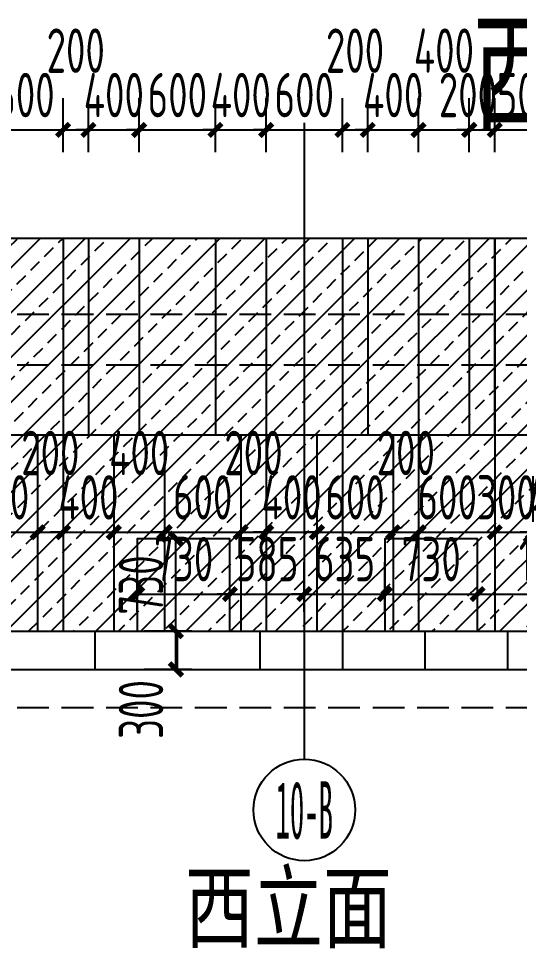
# Model space of a CAD drawing. Extents: x -863035 to 270371, y -8918 to 240488.
# Drawn here: x -53558 to -49613, y 137309 to 144638 of the extents above; entities that cross this region are included whole.
import ezdxf
from ezdxf.enums import TextEntityAlignment as Align
from ezdxf.xclip import XClip

# ---------------------------------------------------------------- set-up
doc = ezdxf.new("R2010")
doc.units = 0
doc.header["$LTSCALE"] = 1000
doc.header["$MEASUREMENT"] = 0
doc.header["$XCLIPFRAME"] = 0
doc.linetypes.add('109-34 轴网$0$L1$0$$AUDIT_BAD_LTYPE1', pattern=[0])
doc.linetypes.add('DASH', pattern=[0.35, 0.25, -0.1])
for name, color, linetype in [('01-标注_尺寸', 124, 'Continuous'), ('01-标注_轴线坐标', 132, 'Continuous'), ('02-TEXT_轴号', 7, 'Continuous'), ('05-填充_156', 156, 'Continuous'), ('A-C_窗', 140, 'Continuous'), ('A_AXIS-轴线', 36, 'Continuous'), ('AXIS_TEXT', 7, 'Continuous'), ('E-墙面分格', 146, 'Continuous'), ('E-立面轮廓', 241, 'Continuous')]:
    doc.layers.add(name, color=color, linetype=linetype)
doc.layers.add('04-不打印_辅助线', color=165, linetype='Continuous', plot=False)
doc.styles.add('_TCH_AXIS', font='STXIHEI.TTF')
doc.styles.add('_TCH_DIM_T3', font='ROS1', dxfattribs={"width": 0.75, "bigfont": 'JD'})
doc.styles.add('_TCH_LABEL', font='', dxfattribs={"width": 0.75})
doc.styles.add('COMPLEX', font='COMPLEX')
doc.styles.get('_TCH_LABEL').set_extended_font_data('SimSun')
doc.dimstyles.new('_TCH_ARCH&&100', dxfattribs={"dimtxt": 350, "dimasz": 100, "dimexe": 250, "dimexo": 300, "dimgap": 100, "dimtad": 1, "dimdec": 0, "dimzin": 0, "dimdsep": 46, "dimtxsty": '_TCH_DIM_T3', "dimblk": 'ARCHTICK', "dimcen": 0.09, "dimclrt": 7, "dimazin": 2, "dimtfac": 1, "dimtdec": 0, "dimtix": 1, "dimtmove": 2, "dimatfit": 3, "dimfxl": 0, "dimtolj": 1, "dimtzin": 0, "dimarcsym": 0})

# ---------------------------------------------------------------- blocks, each defined once
blk = doc.blocks.new('*U143')
at = {"layer": 'E-墙面分格'}
for p, q in [((-2550, 1550), (-2550, 0)), ((-850, 1550), (-850, 0)), ((-650, 1550), (-650, 0)), ((-250, 1550), (-250, 0)), ((350, 1550), (350, 0)), ((750, 1550), (750, 0)), ((1350, 1550), (1350, 0)), ((1550, 1550), (1550, 0)), ((1950, 1550), (1950, 0)), ((2350, 1550), (2350, 0)), ((2550, 0), (2550, 1550)), ((-2550, 0), (-2550, -1550)), ((-1050, 0), (-1050, -1550)), ((-850, 0), (-850, -1550)), ((-450, 0), (-450, -1550)), ((-50, 0), (-50, -1550)), ((550, 0), (550, -1550)), ((750, 0), (750, -1550)), ((1150, 0), (1150, -1550)), ((1750, 0), (1750, -1550)), ((1950, 0), (1950, -1550)), ((2550, 0), (2550, -1550))]:
    blk.add_line(p, q, dxfattribs=at)
blk = doc.blocks.new('*U144')
at = {"layer": 'A-C_窗', "color": 0, "linetype": 'ByBlock', "lineweight": -2, "transparency": 16777216}
for p in [(0, 0), (5100, 0)]:
    blk.add_blockref('*U143', p, dxfattribs=at)
blk = doc.blocks.new('*U137')
at = {"layer": 'E-墙面分格'}
blk.add_line((0, 150), (0, -150), dxfattribs=at)
blk = doc.blocks.new('*U138')
at = {"layer": 'E-墙面分格', "color": 0, "linetype": 'ByBlock', "lineweight": -2, "transparency": 16777216}
for p in [(1300, 0), (1950, 0), (2600, 0), (3250, 0), (3900, 0), (4550, 0)]:
    blk.add_blockref('*U137', p, dxfattribs=at)
blk = doc.blocks.new('yraweaw')
at = {"layer": 'A-C_窗', "linetype": '109-34 轴网$0$L1$0$$AUDIT_BAD_LTYPE1'}
blk.add_lwpolyline([(-365, 0), (365, 0), (365, 730), (-365, 730)], close=True, dxfattribs=at)
blk = doc.blocks.new('_AXISO')
blk.add_circle((0, 0), 0.5)
at = {"layer": 'AXIS_TEXT', "style": 'COMPLEX', "width": 1.041667}
blk.add_attdef('A', text='', height=0.56, dxfattribs=at).set_placement((-0.25, -0.28), (0.25, -0.28), align=Align.FIT)
blk = doc.blocks.new('_ArchTick')
at = {"color": 0, "linetype": 'ByBlock', "const_width": 0.4}
blk.add_lwpolyline([(-0.5, -0.5), (0.5, 0.5)], dxfattribs=at)
blk = doc.blocks.new('*D1289')
at = {"layer": '01-标注_尺寸', "color": 0, "linetype": '109-34 轴网$0$L1$0$$AUDIT_BAD_LTYPE1', "lineweight": -2, "transparency": 16777216}
for p, q in [((-52192.6, 140538.4), (-52568.5, 140538.4)), ((-52318.5, 139808.4), (-52318.5, 140538.4)), ((-52192.6, 139808.4), (-52568.5, 139808.4))]:
    blk.add_line(p, q, dxfattribs=at)
at = {"layer": 'Defpoints', "color": 0, "linetype": '109-34 轴网$0$L1$0$$AUDIT_BAD_LTYPE1', "transparency": 16777216}
for p in [(-52318.5, 140538.4), (-51892.6, 140538.4), (-51892.6, 139808.4)]:
    blk.add_point(p, dxfattribs=at)
at = {"layer": '01-标注_尺寸', "color": 0, "linetype": '109-34 轴网$0$L1$0$$AUDIT_BAD_LTYPE1', "lineweight": -2, "transparency": 16777216, "xscale": 100, "yscale": 100, "zscale": 100}
for p, rotation in [((-52318.5, 140538.4), 90), ((-52318.5, 139808.4), 270)]:
    blk.add_blockref('_ArchTick', p, dxfattribs=dict(at, rotation=rotation))
at = {"layer": '01-标注_尺寸', "color": 7, "linetype": '109-34 轴网$0$L1$0$$AUDIT_BAD_LTYPE1', "transparency": 16777216, "insert": (-52593.5, 140173.4), "char_height": 350, "attachment_point": 5, "rotation": 90, "style": '_TCH_DIM_T3'}
blk.add_mtext('\\A1;730', dxfattribs=at)
blk = doc.blocks.new('*D1290')
at = {"layer": '01-标注_尺寸', "color": 0, "linetype": '109-34 轴网$0$L1$0$$AUDIT_BAD_LTYPE1', "lineweight": -2, "transparency": 16777216}
for p, q in [((-52192.6, 139808.4), (-52568.5, 139808.4)), ((-52318.5, 139508.4), (-52318.5, 139808.4)), ((-52192.6, 139508.4), (-52568.5, 139508.4))]:
    blk.add_line(p, q, dxfattribs=at)
at = {"layer": 'Defpoints', "color": 0, "linetype": '109-34 轴网$0$L1$0$$AUDIT_BAD_LTYPE1', "transparency": 16777216}
for p in [(-52318.5, 139808.4), (-51892.6, 139808.4), (-51892.6, 139508.4)]:
    blk.add_point(p, dxfattribs=at)
at = {"layer": '01-标注_尺寸', "color": 0, "linetype": '109-34 轴网$0$L1$0$$AUDIT_BAD_LTYPE1', "lineweight": -2, "transparency": 16777216, "xscale": 100, "yscale": 100, "zscale": 100}
for p, rotation in [((-52318.5, 139808.4), 90), ((-52318.5, 139508.4), 270)]:
    blk.add_blockref('_ArchTick', p, dxfattribs=dict(at, rotation=rotation))
at = {"layer": '01-标注_尺寸', "color": 7, "linetype": '109-34 轴网$0$L1$0$$AUDIT_BAD_LTYPE1', "transparency": 16777216, "insert": (-52593.5, 139192.4), "char_height": 350, "attachment_point": 5, "rotation": 90, "style": '_TCH_DIM_T3'}
blk.add_mtext('\\A1;300', dxfattribs=at)
blk = doc.blocks.new('*D1432')
at = {"layer": '01-标注_尺寸', "color": 0, "lineweight": -2, "transparency": 16777216}
for p, q in [((-54007.6, 141031.7), (-54007.6, 140339.2)), ((-53407.6, 141031.7), (-53407.6, 140339.2)), ((-54007.6, 140589.2), (-54107.6, 140589.2)), ((-54007.6, 140589.2), (-53407.6, 140589.2)), ((-53407.6, 140589.2), (-53307.6, 140589.2))]:
    blk.add_line(p, q, dxfattribs=at)
at = {"layer": 'Defpoints', "color": 0, "transparency": 16777216}
for p in [(-54007.6, 141331.7), (-53407.6, 141331.7), (-53407.6, 140589.2)]:
    blk.add_point(p, dxfattribs=at)
at = {"layer": '01-标注_尺寸', "color": 0, "lineweight": -2, "transparency": 16777216, "xscale": 100, "yscale": 100, "zscale": 100}
blk.add_blockref('_ArchTick', (-54007.6, 140589.2), dxfattribs=at)
at = {"layer": '01-标注_尺寸', "color": 0, "lineweight": -2, "transparency": 16777216, "xscale": 100, "yscale": 100, "zscale": 100, "rotation": 180}
blk.add_blockref('_ArchTick', (-53407.6, 140589.2), dxfattribs=at)
at = {"layer": '01-标注_尺寸', "color": 7, "transparency": 16777216, "insert": (-53707.6, 140864.2), "char_height": 350, "attachment_point": 5, "style": '_TCH_DIM_T3'}
blk.add_mtext('\\A1;600', dxfattribs=at)
blk = doc.blocks.new('*D1433')
at = {"layer": '01-标注_尺寸', "color": 0, "lineweight": -2, "transparency": 16777216}
for p, q in [((-53407.6, 141031.7), (-53407.6, 140339.2)), ((-53207.6, 141031.7), (-53207.6, 140339.2)), ((-53407.6, 140589.2), (-53207.6, 140589.2))]:
    blk.add_line(p, q, dxfattribs=at)
at = {"layer": 'Defpoints', "color": 0, "transparency": 16777216}
for p in [(-53407.6, 141331.7), (-53207.6, 141331.7), (-53207.6, 140589.2)]:
    blk.add_point(p, dxfattribs=at)
at = {"layer": '01-标注_尺寸', "color": 0, "lineweight": -2, "transparency": 16777216, "xscale": 100, "yscale": 100, "zscale": 100, "rotation": 180}
blk.add_blockref('_ArchTick', (-53407.6, 140589.2), dxfattribs=at)
at = {"layer": '01-标注_尺寸', "color": 0, "lineweight": -2, "transparency": 16777216, "xscale": 100, "yscale": 100, "zscale": 100}
blk.add_blockref('_ArchTick', (-53207.6, 140589.2), dxfattribs=at)
at = {"layer": '01-标注_尺寸', "color": 7, "transparency": 16777216, "insert": (-53307.6, 141214.2), "char_height": 350, "attachment_point": 5, "style": '_TCH_DIM_T3'}
blk.add_mtext('\\A1;200', dxfattribs=at)
blk = doc.blocks.new('*D1434')
at = {"layer": '01-标注_尺寸', "color": 0, "lineweight": -2, "transparency": 16777216}
for p, q in [((-53207.6, 141031.7), (-53207.6, 140339.2)), ((-52807.6, 141031.7), (-52807.6, 140339.2)), ((-53207.6, 140589.2), (-53307.6, 140589.2)), ((-53207.6, 140589.2), (-52807.6, 140589.2)), ((-52807.6, 140589.2), (-52707.6, 140589.2))]:
    blk.add_line(p, q, dxfattribs=at)
at = {"layer": 'Defpoints', "color": 0, "transparency": 16777216}
for p in [(-53207.6, 141331.7), (-52807.6, 141331.7), (-52807.6, 140589.2)]:
    blk.add_point(p, dxfattribs=at)
at = {"layer": '01-标注_尺寸', "color": 0, "lineweight": -2, "transparency": 16777216, "xscale": 100, "yscale": 100, "zscale": 100}
blk.add_blockref('_ArchTick', (-53207.6, 140589.2), dxfattribs=at)
at = {"layer": '01-标注_尺寸', "color": 0, "lineweight": -2, "transparency": 16777216, "xscale": 100, "yscale": 100, "zscale": 100, "rotation": 180}
blk.add_blockref('_ArchTick', (-52807.6, 140589.2), dxfattribs=at)
at = {"layer": '01-标注_尺寸', "color": 7, "transparency": 16777216, "insert": (-53007.6, 140864.2), "char_height": 350, "attachment_point": 5, "style": '_TCH_DIM_T3'}
blk.add_mtext('\\A1;400', dxfattribs=at)
blk = doc.blocks.new('*D1435')
at = {"layer": '01-标注_尺寸', "color": 0, "lineweight": -2, "transparency": 16777216}
for p, q in [((-52807.6, 141031.7), (-52807.6, 140339.2)), ((-52407.6, 141031.7), (-52407.6, 140339.2)), ((-52807.6, 140589.2), (-52407.6, 140589.2))]:
    blk.add_line(p, q, dxfattribs=at)
at = {"layer": 'Defpoints', "color": 0, "transparency": 16777216}
for p in [(-52807.6, 141331.7), (-52407.6, 141331.7), (-52407.6, 140589.2)]:
    blk.add_point(p, dxfattribs=at)
at = {"layer": '01-标注_尺寸', "color": 0, "lineweight": -2, "transparency": 16777216, "xscale": 100, "yscale": 100, "zscale": 100, "rotation": 180}
blk.add_blockref('_ArchTick', (-52807.6, 140589.2), dxfattribs=at)
at = {"layer": '01-标注_尺寸', "color": 0, "lineweight": -2, "transparency": 16777216, "xscale": 100, "yscale": 100, "zscale": 100}
blk.add_blockref('_ArchTick', (-52407.6, 140589.2), dxfattribs=at)
at = {"layer": '01-标注_尺寸', "color": 7, "transparency": 16777216, "insert": (-52607.6, 141214.2), "char_height": 350, "attachment_point": 5, "style": '_TCH_DIM_T3'}
blk.add_mtext('\\A1;400', dxfattribs=at)
blk = doc.blocks.new('*D1436')
at = {"layer": '01-标注_尺寸', "color": 0, "lineweight": -2, "transparency": 16777216}
for p, q in [((-52407.6, 141031.7), (-52407.6, 140339.2)), ((-51807.6, 141031.7), (-51807.6, 140339.2)), ((-52407.6, 140589.2), (-52507.6, 140589.2)), ((-52407.6, 140589.2), (-51807.6, 140589.2)), ((-51807.6, 140589.2), (-51707.6, 140589.2))]:
    blk.add_line(p, q, dxfattribs=at)
at = {"layer": 'Defpoints', "color": 0, "transparency": 16777216}
for p in [(-52407.6, 141331.7), (-51807.6, 141331.7), (-51807.6, 140589.2)]:
    blk.add_point(p, dxfattribs=at)
at = {"layer": '01-标注_尺寸', "color": 0, "lineweight": -2, "transparency": 16777216, "xscale": 100, "yscale": 100, "zscale": 100}
blk.add_blockref('_ArchTick', (-52407.6, 140589.2), dxfattribs=at)
at = {"layer": '01-标注_尺寸', "color": 0, "lineweight": -2, "transparency": 16777216, "xscale": 100, "yscale": 100, "zscale": 100, "rotation": 180}
blk.add_blockref('_ArchTick', (-51807.6, 140589.2), dxfattribs=at)
at = {"layer": '01-标注_尺寸', "color": 7, "transparency": 16777216, "insert": (-52107.6, 140864.2), "char_height": 350, "attachment_point": 5, "style": '_TCH_DIM_T3'}
blk.add_mtext('\\A1;600', dxfattribs=at)
blk = doc.blocks.new('*D1437')
at = {"layer": '01-标注_尺寸', "color": 0, "lineweight": -2, "transparency": 16777216}
for p, q in [((-51807.6, 141031.7), (-51807.6, 140339.2)), ((-51607.6, 141031.7), (-51607.6, 140339.2)), ((-51807.6, 140589.2), (-51607.6, 140589.2))]:
    blk.add_line(p, q, dxfattribs=at)
at = {"layer": 'Defpoints', "color": 0, "transparency": 16777216}
for p in [(-51807.6, 141331.7), (-51607.6, 141331.7), (-51607.6, 140589.2)]:
    blk.add_point(p, dxfattribs=at)
at = {"layer": '01-标注_尺寸', "color": 0, "lineweight": -2, "transparency": 16777216, "xscale": 100, "yscale": 100, "zscale": 100, "rotation": 180}
blk.add_blockref('_ArchTick', (-51807.6, 140589.2), dxfattribs=at)
at = {"layer": '01-标注_尺寸', "color": 0, "lineweight": -2, "transparency": 16777216, "xscale": 100, "yscale": 100, "zscale": 100}
blk.add_blockref('_ArchTick', (-51607.6, 140589.2), dxfattribs=at)
at = {"layer": '01-标注_尺寸', "color": 7, "transparency": 16777216, "insert": (-51707.6, 141214.2), "char_height": 350, "attachment_point": 5, "style": '_TCH_DIM_T3'}
blk.add_mtext('\\A1;200', dxfattribs=at)
blk = doc.blocks.new('*D1438')
at = {"layer": '01-标注_尺寸', "color": 0, "lineweight": -2, "transparency": 16777216}
for p, q in [((-51607.6, 141031.7), (-51607.6, 140339.2)), ((-51207.6, 141031.7), (-51207.6, 140339.2)), ((-51607.6, 140589.2), (-51707.6, 140589.2)), ((-51607.6, 140589.2), (-51207.6, 140589.2)), ((-51207.6, 140589.2), (-51107.6, 140589.2))]:
    blk.add_line(p, q, dxfattribs=at)
at = {"layer": 'Defpoints', "color": 0, "transparency": 16777216}
for p in [(-51607.6, 141331.7), (-51207.6, 141331.7), (-51207.6, 140589.2)]:
    blk.add_point(p, dxfattribs=at)
at = {"layer": '01-标注_尺寸', "color": 0, "lineweight": -2, "transparency": 16777216, "xscale": 100, "yscale": 100, "zscale": 100}
blk.add_blockref('_ArchTick', (-51607.6, 140589.2), dxfattribs=at)
at = {"layer": '01-标注_尺寸', "color": 0, "lineweight": -2, "transparency": 16777216, "xscale": 100, "yscale": 100, "zscale": 100, "rotation": 180}
blk.add_blockref('_ArchTick', (-51207.6, 140589.2), dxfattribs=at)
at = {"layer": '01-标注_尺寸', "color": 7, "transparency": 16777216, "insert": (-51407.6, 140864.2), "char_height": 350, "attachment_point": 5, "style": '_TCH_DIM_T3'}
blk.add_mtext('\\A1;400', dxfattribs=at)
blk = doc.blocks.new('*D1439')
at = {"layer": '01-标注_尺寸', "color": 0, "lineweight": -2, "transparency": 16777216}
for p, q in [((-51207.6, 141031.7), (-51207.6, 140339.2)), ((-50607.6, 141031.7), (-50607.6, 140339.2)), ((-51207.6, 140589.2), (-51307.6, 140589.2)), ((-51207.6, 140589.2), (-50607.6, 140589.2)), ((-50607.6, 140589.2), (-50507.6, 140589.2))]:
    blk.add_line(p, q, dxfattribs=at)
at = {"layer": 'Defpoints', "color": 0, "transparency": 16777216}
for p in [(-51207.6, 141331.7), (-50607.6, 141331.7), (-50607.6, 140589.2)]:
    blk.add_point(p, dxfattribs=at)
at = {"layer": '01-标注_尺寸', "color": 0, "lineweight": -2, "transparency": 16777216, "xscale": 100, "yscale": 100, "zscale": 100}
blk.add_blockref('_ArchTick', (-51207.6, 140589.2), dxfattribs=at)
at = {"layer": '01-标注_尺寸', "color": 0, "lineweight": -2, "transparency": 16777216, "xscale": 100, "yscale": 100, "zscale": 100, "rotation": 180}
blk.add_blockref('_ArchTick', (-50607.6, 140589.2), dxfattribs=at)
at = {"layer": '01-标注_尺寸', "color": 7, "transparency": 16777216, "insert": (-50907.6, 140864.2), "char_height": 350, "attachment_point": 5, "style": '_TCH_DIM_T3'}
blk.add_mtext('\\A1;600', dxfattribs=at)
blk = doc.blocks.new('*D1440')
at = {"layer": '01-标注_尺寸', "color": 0, "lineweight": -2, "transparency": 16777216}
for p, q in [((-50607.6, 141031.7), (-50607.6, 140339.2)), ((-50407.6, 141031.7), (-50407.6, 140339.2)), ((-50607.6, 140589.2), (-50707.6, 140589.2)), ((-50607.6, 140589.2), (-50407.6, 140589.2)), ((-50407.6, 140589.2), (-50307.6, 140589.2))]:
    blk.add_line(p, q, dxfattribs=at)
at = {"layer": 'Defpoints', "color": 0, "transparency": 16777216}
for p in [(-50607.6, 141331.7), (-50407.6, 141331.7), (-50407.6, 140589.2)]:
    blk.add_point(p, dxfattribs=at)
at = {"layer": '01-标注_尺寸', "color": 0, "lineweight": -2, "transparency": 16777216, "xscale": 100, "yscale": 100, "zscale": 100}
blk.add_blockref('_ArchTick', (-50607.6, 140589.2), dxfattribs=at)
at = {"layer": '01-标注_尺寸', "color": 0, "lineweight": -2, "transparency": 16777216, "xscale": 100, "yscale": 100, "zscale": 100, "rotation": 180}
blk.add_blockref('_ArchTick', (-50407.6, 140589.2), dxfattribs=at)
at = {"layer": '01-标注_尺寸', "color": 7, "transparency": 16777216, "insert": (-50507.6, 141214.2), "char_height": 350, "attachment_point": 5, "style": '_TCH_DIM_T3'}
blk.add_mtext('\\A1;200', dxfattribs=at)
blk = doc.blocks.new('*D1441')
at = {"layer": '01-标注_尺寸', "color": 0, "lineweight": -2, "transparency": 16777216}
for p, q in [((-50407.6, 141031.7), (-50407.6, 140339.2)), ((-49807.6, 141031.7), (-49807.6, 140339.2)), ((-50407.6, 140589.2), (-49807.6, 140589.2))]:
    blk.add_line(p, q, dxfattribs=at)
at = {"layer": 'Defpoints', "color": 0, "transparency": 16777216}
for p in [(-50407.6, 141331.7), (-49807.6, 141331.7), (-49807.6, 140589.2)]:
    blk.add_point(p, dxfattribs=at)
at = {"layer": '01-标注_尺寸', "color": 0, "lineweight": -2, "transparency": 16777216, "xscale": 100, "yscale": 100, "zscale": 100, "rotation": 180}
blk.add_blockref('_ArchTick', (-50407.6, 140589.2), dxfattribs=at)
at = {"layer": '01-标注_尺寸', "color": 0, "lineweight": -2, "transparency": 16777216, "xscale": 100, "yscale": 100, "zscale": 100}
blk.add_blockref('_ArchTick', (-49807.6, 140589.2), dxfattribs=at)
at = {"layer": '01-标注_尺寸', "color": 7, "transparency": 16777216, "insert": (-50181.5, 140864.2), "char_height": 350, "attachment_point": 5, "style": '_TCH_DIM_T3'}
blk.add_mtext('\\A1;600', dxfattribs=at)
blk = doc.blocks.new('*D1445')
at = {"layer": '01-标注_尺寸', "color": 0, "lineweight": -2, "transparency": 16777216}
for p, q in [((-53807.6, 143585.3), (-53807.6, 144010.3)), ((-53207.6, 143585.3), (-53207.6, 144010.3)), ((-53807.6, 143760.3), (-53907.6, 143760.3)), ((-53807.6, 143760.3), (-53207.6, 143760.3)), ((-53207.6, 143760.3), (-53107.6, 143760.3))]:
    blk.add_line(p, q, dxfattribs=at)
at = {"layer": 'Defpoints', "color": 0, "transparency": 16777216}
for p in [(-53207.6, 143760.3), (-53807.6, 143285.3), (-53207.6, 143285.3)]:
    blk.add_point(p, dxfattribs=at)
at = {"layer": '01-标注_尺寸', "color": 0, "lineweight": -2, "transparency": 16777216, "xscale": 100, "yscale": 100, "zscale": 100}
blk.add_blockref('_ArchTick', (-53807.6, 143760.3), dxfattribs=at)
at = {"layer": '01-标注_尺寸', "color": 0, "lineweight": -2, "transparency": 16777216, "xscale": 100, "yscale": 100, "zscale": 100, "rotation": 180}
blk.add_blockref('_ArchTick', (-53207.6, 143760.3), dxfattribs=at)
at = {"layer": '01-标注_尺寸', "color": 7, "transparency": 16777216, "insert": (-53507.6, 144035.3), "char_height": 350, "attachment_point": 5, "style": '_TCH_DIM_T3'}
blk.add_mtext('\\A1;600', dxfattribs=at)
blk = doc.blocks.new('*D1446')
at = {"layer": '01-标注_尺寸', "color": 0, "lineweight": -2, "transparency": 16777216}
for p, q in [((-53207.6, 143585.3), (-53207.6, 144010.3)), ((-53007.6, 143585.3), (-53007.6, 144010.3)), ((-53207.6, 143760.3), (-53007.6, 143760.3))]:
    blk.add_line(p, q, dxfattribs=at)
at = {"layer": 'Defpoints', "color": 0, "transparency": 16777216}
for p in [(-53007.6, 143760.3), (-53207.6, 143285.3), (-53007.6, 143285.3)]:
    blk.add_point(p, dxfattribs=at)
at = {"layer": '01-标注_尺寸', "color": 0, "lineweight": -2, "transparency": 16777216, "xscale": 100, "yscale": 100, "zscale": 100, "rotation": 180}
blk.add_blockref('_ArchTick', (-53207.6, 143760.3), dxfattribs=at)
at = {"layer": '01-标注_尺寸', "color": 0, "lineweight": -2, "transparency": 16777216, "xscale": 100, "yscale": 100, "zscale": 100}
blk.add_blockref('_ArchTick', (-53007.6, 143760.3), dxfattribs=at)
at = {"layer": '01-标注_尺寸', "color": 7, "transparency": 16777216, "insert": (-53107.6, 144385.3), "char_height": 350, "attachment_point": 5, "style": '_TCH_DIM_T3'}
blk.add_mtext('\\A1;200', dxfattribs=at)
blk = doc.blocks.new('*D1447')
at = {"layer": '01-标注_尺寸', "color": 0, "lineweight": -2, "transparency": 16777216}
for p, q in [((-53007.6, 143585.3), (-53007.6, 144010.3)), ((-52607.6, 143585.3), (-52607.6, 144010.3)), ((-53007.6, 143760.3), (-53107.6, 143760.3)), ((-53007.6, 143760.3), (-52607.6, 143760.3)), ((-52607.6, 143760.3), (-52507.6, 143760.3))]:
    blk.add_line(p, q, dxfattribs=at)
at = {"layer": 'Defpoints', "color": 0, "transparency": 16777216}
for p in [(-52607.6, 143760.3), (-53007.6, 143285.3), (-52607.6, 143285.3)]:
    blk.add_point(p, dxfattribs=at)
at = {"layer": '01-标注_尺寸', "color": 0, "lineweight": -2, "transparency": 16777216, "xscale": 100, "yscale": 100, "zscale": 100}
blk.add_blockref('_ArchTick', (-53007.6, 143760.3), dxfattribs=at)
at = {"layer": '01-标注_尺寸', "color": 0, "lineweight": -2, "transparency": 16777216, "xscale": 100, "yscale": 100, "zscale": 100, "rotation": 180}
blk.add_blockref('_ArchTick', (-52607.6, 143760.3), dxfattribs=at)
at = {"layer": '01-标注_尺寸', "color": 7, "transparency": 16777216, "insert": (-52807.6, 144035.3), "char_height": 350, "attachment_point": 5, "style": '_TCH_DIM_T3'}
blk.add_mtext('\\A1;400', dxfattribs=at)
blk = doc.blocks.new('*D1448')
at = {"layer": '01-标注_尺寸', "color": 0, "lineweight": -2, "transparency": 16777216}
for p, q in [((-52607.6, 143585.3), (-52607.6, 144010.3)), ((-52007.6, 143585.3), (-52007.6, 144010.3)), ((-52607.6, 143760.3), (-52707.6, 143760.3)), ((-52607.6, 143760.3), (-52007.6, 143760.3)), ((-52007.6, 143760.3), (-51907.6, 143760.3))]:
    blk.add_line(p, q, dxfattribs=at)
at = {"layer": 'Defpoints', "color": 0, "transparency": 16777216}
for p in [(-52007.6, 143760.3), (-52607.6, 143285.3), (-52007.6, 143285.3)]:
    blk.add_point(p, dxfattribs=at)
at = {"layer": '01-标注_尺寸', "color": 0, "lineweight": -2, "transparency": 16777216, "xscale": 100, "yscale": 100, "zscale": 100}
blk.add_blockref('_ArchTick', (-52607.6, 143760.3), dxfattribs=at)
at = {"layer": '01-标注_尺寸', "color": 0, "lineweight": -2, "transparency": 16777216, "xscale": 100, "yscale": 100, "zscale": 100, "rotation": 180}
blk.add_blockref('_ArchTick', (-52007.6, 143760.3), dxfattribs=at)
at = {"layer": '01-标注_尺寸', "color": 7, "transparency": 16777216, "insert": (-52307.6, 144035.3), "char_height": 350, "attachment_point": 5, "style": '_TCH_DIM_T3'}
blk.add_mtext('\\A1;600', dxfattribs=at)
blk = doc.blocks.new('*D1449')
at = {"layer": '01-标注_尺寸', "color": 0, "lineweight": -2, "transparency": 16777216}
for p, q in [((-52007.6, 143585.3), (-52007.6, 144010.3)), ((-51607.6, 143585.3), (-51607.6, 144010.3)), ((-52007.6, 143760.3), (-52107.6, 143760.3)), ((-52007.6, 143760.3), (-51607.6, 143760.3)), ((-51607.6, 143760.3), (-51507.6, 143760.3))]:
    blk.add_line(p, q, dxfattribs=at)
at = {"layer": 'Defpoints', "color": 0, "transparency": 16777216}
for p in [(-51607.6, 143760.3), (-52007.6, 143285.3), (-51607.6, 143285.3)]:
    blk.add_point(p, dxfattribs=at)
at = {"layer": '01-标注_尺寸', "color": 0, "lineweight": -2, "transparency": 16777216, "xscale": 100, "yscale": 100, "zscale": 100}
blk.add_blockref('_ArchTick', (-52007.6, 143760.3), dxfattribs=at)
at = {"layer": '01-标注_尺寸', "color": 0, "lineweight": -2, "transparency": 16777216, "xscale": 100, "yscale": 100, "zscale": 100, "rotation": 180}
blk.add_blockref('_ArchTick', (-51607.6, 143760.3), dxfattribs=at)
at = {"layer": '01-标注_尺寸', "color": 7, "transparency": 16777216, "insert": (-51807.6, 144035.3), "char_height": 350, "attachment_point": 5, "style": '_TCH_DIM_T3'}
blk.add_mtext('\\A1;400', dxfattribs=at)
blk = doc.blocks.new('*D1450')
at = {"layer": '01-标注_尺寸', "color": 0, "lineweight": -2, "transparency": 16777216}
for p, q in [((-51607.6, 143585.3), (-51607.6, 144010.3)), ((-51007.6, 143585.3), (-51007.6, 144010.3)), ((-51607.6, 143760.3), (-51707.6, 143760.3)), ((-51607.6, 143760.3), (-51007.6, 143760.3)), ((-51007.6, 143760.3), (-50907.6, 143760.3))]:
    blk.add_line(p, q, dxfattribs=at)
at = {"layer": 'Defpoints', "color": 0, "transparency": 16777216}
for p in [(-51007.6, 143760.3), (-51607.6, 143285.3), (-51007.6, 143285.3)]:
    blk.add_point(p, dxfattribs=at)
at = {"layer": '01-标注_尺寸', "color": 0, "lineweight": -2, "transparency": 16777216, "xscale": 100, "yscale": 100, "zscale": 100}
blk.add_blockref('_ArchTick', (-51607.6, 143760.3), dxfattribs=at)
at = {"layer": '01-标注_尺寸', "color": 0, "lineweight": -2, "transparency": 16777216, "xscale": 100, "yscale": 100, "zscale": 100, "rotation": 180}
blk.add_blockref('_ArchTick', (-51007.6, 143760.3), dxfattribs=at)
at = {"layer": '01-标注_尺寸', "color": 7, "transparency": 16777216, "insert": (-51307.6, 144035.3), "char_height": 350, "attachment_point": 5, "style": '_TCH_DIM_T3'}
blk.add_mtext('\\A1;600', dxfattribs=at)
blk = doc.blocks.new('*D1451')
at = {"layer": '01-标注_尺寸', "color": 0, "lineweight": -2, "transparency": 16777216}
for p, q in [((-51007.6, 143585.3), (-51007.6, 144010.3)), ((-50807.6, 143585.3), (-50807.6, 144010.3)), ((-51007.6, 143760.3), (-50807.6, 143760.3))]:
    blk.add_line(p, q, dxfattribs=at)
at = {"layer": 'Defpoints', "color": 0, "transparency": 16777216}
for p in [(-50807.6, 143760.3), (-51007.6, 143285.3), (-50807.6, 143285.3)]:
    blk.add_point(p, dxfattribs=at)
at = {"layer": '01-标注_尺寸', "color": 0, "lineweight": -2, "transparency": 16777216, "xscale": 100, "yscale": 100, "zscale": 100, "rotation": 180}
blk.add_blockref('_ArchTick', (-51007.6, 143760.3), dxfattribs=at)
at = {"layer": '01-标注_尺寸', "color": 0, "lineweight": -2, "transparency": 16777216, "xscale": 100, "yscale": 100, "zscale": 100}
blk.add_blockref('_ArchTick', (-50807.6, 143760.3), dxfattribs=at)
at = {"layer": '01-标注_尺寸', "color": 7, "transparency": 16777216, "insert": (-50907.6, 144385.3), "char_height": 350, "attachment_point": 5, "style": '_TCH_DIM_T3'}
blk.add_mtext('\\A1;200', dxfattribs=at)
blk = doc.blocks.new('*D1452')
at = {"layer": '01-标注_尺寸', "color": 0, "lineweight": -2, "transparency": 16777216}
for p, q in [((-50807.6, 143585.3), (-50807.6, 144010.3)), ((-50407.6, 143585.3), (-50407.6, 144010.3)), ((-50807.6, 143760.3), (-50907.6, 143760.3)), ((-50807.6, 143760.3), (-50407.6, 143760.3)), ((-50407.6, 143760.3), (-50307.6, 143760.3))]:
    blk.add_line(p, q, dxfattribs=at)
at = {"layer": 'Defpoints', "color": 0, "transparency": 16777216}
for p in [(-50407.6, 143760.3), (-50807.6, 143285.3), (-50407.6, 143285.3)]:
    blk.add_point(p, dxfattribs=at)
at = {"layer": '01-标注_尺寸', "color": 0, "lineweight": -2, "transparency": 16777216, "xscale": 100, "yscale": 100, "zscale": 100}
blk.add_blockref('_ArchTick', (-50807.6, 143760.3), dxfattribs=at)
at = {"layer": '01-标注_尺寸', "color": 0, "lineweight": -2, "transparency": 16777216, "xscale": 100, "yscale": 100, "zscale": 100, "rotation": 180}
blk.add_blockref('_ArchTick', (-50407.6, 143760.3), dxfattribs=at)
at = {"layer": '01-标注_尺寸', "color": 7, "transparency": 16777216, "insert": (-50607.6, 144035.3), "char_height": 350, "attachment_point": 5, "style": '_TCH_DIM_T3'}
blk.add_mtext('\\A1;400', dxfattribs=at)
blk = doc.blocks.new('*D1453')
at = {"layer": '01-标注_尺寸', "color": 0, "lineweight": -2, "transparency": 16777216}
for p, q in [((-50407.6, 143585.3), (-50407.6, 144010.3)), ((-50007.6, 143585.3), (-50007.6, 144010.3)), ((-50407.6, 143760.3), (-50007.6, 143760.3))]:
    blk.add_line(p, q, dxfattribs=at)
at = {"layer": 'Defpoints', "color": 0, "transparency": 16777216}
for p in [(-50007.6, 143760.3), (-50407.6, 143285.3), (-50007.6, 143285.3)]:
    blk.add_point(p, dxfattribs=at)
at = {"layer": '01-标注_尺寸', "color": 0, "lineweight": -2, "transparency": 16777216, "xscale": 100, "yscale": 100, "zscale": 100, "rotation": 180}
blk.add_blockref('_ArchTick', (-50407.6, 143760.3), dxfattribs=at)
at = {"layer": '01-标注_尺寸', "color": 0, "lineweight": -2, "transparency": 16777216, "xscale": 100, "yscale": 100, "zscale": 100}
blk.add_blockref('_ArchTick', (-50007.6, 143760.3), dxfattribs=at)
at = {"layer": '01-标注_尺寸', "color": 7, "transparency": 16777216, "insert": (-50207.6, 144385.3), "char_height": 350, "attachment_point": 5, "style": '_TCH_DIM_T3'}
blk.add_mtext('\\A1;400', dxfattribs=at)
blk = doc.blocks.new('*D1454')
at = {"layer": '01-标注_尺寸', "color": 0, "lineweight": -2, "transparency": 16777216}
for p, q in [((-50007.6, 143585.3), (-50007.6, 144010.3)), ((-49807.6, 143585.3), (-49807.6, 144010.3)), ((-50007.6, 143760.3), (-50107.6, 143760.3)), ((-50007.6, 143760.3), (-49807.6, 143760.3)), ((-49807.6, 143760.3), (-49707.6, 143760.3))]:
    blk.add_line(p, q, dxfattribs=at)
at = {"layer": 'Defpoints', "color": 0, "transparency": 16777216}
for p in [(-49807.6, 143760.3), (-50007.6, 143285.3), (-49807.6, 143285.3)]:
    blk.add_point(p, dxfattribs=at)
at = {"layer": '01-标注_尺寸', "color": 0, "lineweight": -2, "transparency": 16777216, "xscale": 100, "yscale": 100, "zscale": 100}
blk.add_blockref('_ArchTick', (-50007.6, 143760.3), dxfattribs=at)
at = {"layer": '01-标注_尺寸', "color": 0, "lineweight": -2, "transparency": 16777216, "xscale": 100, "yscale": 100, "zscale": 100, "rotation": 180}
blk.add_blockref('_ArchTick', (-49807.6, 143760.3), dxfattribs=at)
at = {"layer": '01-标注_尺寸', "color": 7, "transparency": 16777216, "insert": (-50018.5, 144035.3), "char_height": 350, "attachment_point": 5, "style": '_TCH_DIM_T3'}
blk.add_mtext('\\A1;200', dxfattribs=at)
blk = doc.blocks.new('*D1457')
at = {"layer": '01-标注_尺寸', "color": 0, "lineweight": -2, "transparency": 16777216}
for p, q in [((-49807.6, 141031.7), (-49807.6, 140339.2)), ((-49507.6, 141031.7), (-49507.6, 140339.2)), ((-49807.6, 140589.2), (-49507.6, 140589.2))]:
    blk.add_line(p, q, dxfattribs=at)
at = {"layer": 'Defpoints', "color": 0, "transparency": 16777216}
for p in [(-49807.6, 141331.7), (-49507.6, 141331.7), (-49507.6, 140589.2)]:
    blk.add_point(p, dxfattribs=at)
at = {"layer": '01-标注_尺寸', "color": 0, "lineweight": -2, "transparency": 16777216, "xscale": 100, "yscale": 100, "zscale": 100, "rotation": 180}
blk.add_blockref('_ArchTick', (-49807.6, 140589.2), dxfattribs=at)
at = {"layer": '01-标注_尺寸', "color": 0, "lineweight": -2, "transparency": 16777216, "xscale": 100, "yscale": 100, "zscale": 100}
blk.add_blockref('_ArchTick', (-49507.6, 140589.2), dxfattribs=at)
at = {"layer": '01-标注_尺寸', "color": 7, "transparency": 16777216, "insert": (-49716.5, 140864.2), "char_height": 350, "attachment_point": 5, "style": '_TCH_DIM_T3'}
blk.add_mtext('\\A1;300', dxfattribs=at)
blk = doc.blocks.new('*D1458')
at = {"layer": '01-标注_尺寸', "color": 0, "lineweight": -2, "transparency": 16777216}
for p, q in [((-49507.6, 141031.7), (-49507.6, 140339.2)), ((-49107.6, 141031.7), (-49107.6, 140339.2)), ((-49507.6, 140589.2), (-49607.6, 140589.2)), ((-49507.6, 140589.2), (-49107.6, 140589.2)), ((-49107.6, 140589.2), (-49007.6, 140589.2))]:
    blk.add_line(p, q, dxfattribs=at)
at = {"layer": 'Defpoints', "color": 0, "transparency": 16777216}
for p in [(-49507.6, 141331.7), (-49107.6, 141331.7), (-49107.6, 140589.2)]:
    blk.add_point(p, dxfattribs=at)
at = {"layer": '01-标注_尺寸', "color": 0, "lineweight": -2, "transparency": 16777216, "xscale": 100, "yscale": 100, "zscale": 100}
blk.add_blockref('_ArchTick', (-49507.6, 140589.2), dxfattribs=at)
at = {"layer": '01-标注_尺寸', "color": 0, "lineweight": -2, "transparency": 16777216, "xscale": 100, "yscale": 100, "zscale": 100, "rotation": 180}
blk.add_blockref('_ArchTick', (-49107.6, 140589.2), dxfattribs=at)
at = {"layer": '01-标注_尺寸', "color": 7, "transparency": 16777216, "insert": (-49307.6, 140864.2), "char_height": 350, "attachment_point": 5, "style": '_TCH_DIM_T3'}
blk.add_mtext('\\A1;400', dxfattribs=at)
blk = doc.blocks.new('*D1464')
at = {"layer": '01-标注_尺寸', "color": 0, "lineweight": -2, "transparency": 16777216}
for p, q in [((-49807.6, 143585.3), (-49807.6, 144010.3)), ((-49307.6, 143585.3), (-49307.6, 144010.3)), ((-49807.6, 143760.3), (-49907.6, 143760.3)), ((-49807.6, 143760.3), (-49307.6, 143760.3)), ((-49307.6, 143760.3), (-49207.6, 143760.3))]:
    blk.add_line(p, q, dxfattribs=at)
at = {"layer": 'Defpoints', "color": 0, "transparency": 16777216}
for p in [(-49307.6, 143760.3), (-49807.6, 143285.3), (-49307.6, 143285.3)]:
    blk.add_point(p, dxfattribs=at)
at = {"layer": '01-标注_尺寸', "color": 0, "lineweight": -2, "transparency": 16777216, "xscale": 100, "yscale": 100, "zscale": 100}
blk.add_blockref('_ArchTick', (-49807.6, 143760.3), dxfattribs=at)
at = {"layer": '01-标注_尺寸', "color": 0, "lineweight": -2, "transparency": 16777216, "xscale": 100, "yscale": 100, "zscale": 100, "rotation": 180}
blk.add_blockref('_ArchTick', (-49307.6, 143760.3), dxfattribs=at)
at = {"layer": '01-标注_尺寸', "color": 7, "transparency": 16777216, "insert": (-49557.6, 144035.3), "char_height": 350, "attachment_point": 5, "style": '_TCH_DIM_T3'}
blk.add_mtext('\\A1;500', dxfattribs=at)
blk = doc.blocks.new('*D1577')
at = {"layer": '01-标注_尺寸', "color": 0, "linetype": '109-34 轴网$0$L1$0$$AUDIT_BAD_LTYPE1', "lineweight": -2, "transparency": 16777216}
for p, q in [((-49942.6, 139960.9), (-49942.6, 140352.3)), ((-48707.6, 139960.9), (-48707.6, 140352.3)), ((-49942.6, 140102.3), (-48707.6, 140102.3))]:
    blk.add_line(p, q, dxfattribs=at)
at = {"layer": 'Defpoints', "color": 0, "linetype": '109-34 轴网$0$L1$0$$AUDIT_BAD_LTYPE1', "transparency": 16777216}
for p in [(-48707.6, 140102.3), (-49942.6, 139660.9), (-48707.6, 139660.9)]:
    blk.add_point(p, dxfattribs=at)
at = {"layer": '01-标注_尺寸', "color": 0, "linetype": '109-34 轴网$0$L1$0$$AUDIT_BAD_LTYPE1', "lineweight": -2, "transparency": 16777216, "xscale": 100, "yscale": 100, "zscale": 100, "rotation": 180}
blk.add_blockref('_ArchTick', (-49942.6, 140102.3), dxfattribs=at)
at = {"layer": '01-标注_尺寸', "color": 0, "linetype": '109-34 轴网$0$L1$0$$AUDIT_BAD_LTYPE1', "lineweight": -2, "transparency": 16777216, "xscale": 100, "yscale": 100, "zscale": 100}
blk.add_blockref('_ArchTick', (-48707.6, 140102.3), dxfattribs=at)
at = {"layer": '01-标注_尺寸', "color": 7, "linetype": '109-34 轴网$0$L1$0$$AUDIT_BAD_LTYPE1', "transparency": 16777216, "insert": (-49325.1, 140377.3), "char_height": 350, "attachment_point": 5, "style": '_TCH_DIM_T3'}
blk.add_mtext('\\A1;1235', dxfattribs=at)
blk = doc.blocks.new('*D1578')
at = {"layer": '01-标注_尺寸', "color": 0, "linetype": '109-34 轴网$0$L1$0$$AUDIT_BAD_LTYPE1', "lineweight": -2, "transparency": 16777216}
for p, q in [((-50672.6, 139960.9), (-50672.6, 140352.3)), ((-49942.6, 139960.9), (-49942.6, 140352.3)), ((-50672.6, 140102.3), (-49942.6, 140102.3))]:
    blk.add_line(p, q, dxfattribs=at)
at = {"layer": 'Defpoints', "color": 0, "linetype": '109-34 轴网$0$L1$0$$AUDIT_BAD_LTYPE1', "transparency": 16777216}
for p in [(-49942.6, 140102.3), (-50672.6, 139660.9), (-49942.6, 139660.9)]:
    blk.add_point(p, dxfattribs=at)
at = {"layer": '01-标注_尺寸', "color": 0, "linetype": '109-34 轴网$0$L1$0$$AUDIT_BAD_LTYPE1', "lineweight": -2, "transparency": 16777216, "xscale": 100, "yscale": 100, "zscale": 100, "rotation": 180}
blk.add_blockref('_ArchTick', (-50672.6, 140102.3), dxfattribs=at)
at = {"layer": '01-标注_尺寸', "color": 0, "linetype": '109-34 轴网$0$L1$0$$AUDIT_BAD_LTYPE1', "lineweight": -2, "transparency": 16777216, "xscale": 100, "yscale": 100, "zscale": 100}
blk.add_blockref('_ArchTick', (-49942.6, 140102.3), dxfattribs=at)
at = {"layer": '01-标注_尺寸', "color": 7, "linetype": '109-34 轴网$0$L1$0$$AUDIT_BAD_LTYPE1', "transparency": 16777216, "insert": (-50307.6, 140377.3), "char_height": 350, "attachment_point": 5, "style": '_TCH_DIM_T3'}
blk.add_mtext('\\A1;730', dxfattribs=at)
blk = doc.blocks.new('*D1579')
at = {"layer": '01-标注_尺寸', "color": 0, "linetype": '109-34 轴网$0$L1$0$$AUDIT_BAD_LTYPE1', "lineweight": -2, "transparency": 16777216}
for p, q in [((-51307.6, 139960.9), (-51307.6, 140352.3)), ((-50672.6, 139960.9), (-50672.6, 140352.3)), ((-51307.6, 140102.3), (-51407.6, 140102.3)), ((-51307.6, 140102.3), (-50672.6, 140102.3)), ((-50672.6, 140102.3), (-50572.6, 140102.3))]:
    blk.add_line(p, q, dxfattribs=at)
at = {"layer": 'Defpoints', "color": 0, "linetype": '109-34 轴网$0$L1$0$$AUDIT_BAD_LTYPE1', "transparency": 16777216}
for p in [(-50672.6, 140102.3), (-51307.6, 139660.9), (-50672.6, 139660.9)]:
    blk.add_point(p, dxfattribs=at)
at = {"layer": '01-标注_尺寸', "color": 0, "linetype": '109-34 轴网$0$L1$0$$AUDIT_BAD_LTYPE1', "lineweight": -2, "transparency": 16777216, "xscale": 100, "yscale": 100, "zscale": 100}
blk.add_blockref('_ArchTick', (-51307.6, 140102.3), dxfattribs=at)
at = {"layer": '01-标注_尺寸', "color": 0, "linetype": '109-34 轴网$0$L1$0$$AUDIT_BAD_LTYPE1', "lineweight": -2, "transparency": 16777216, "xscale": 100, "yscale": 100, "zscale": 100, "rotation": 180}
blk.add_blockref('_ArchTick', (-50672.6, 140102.3), dxfattribs=at)
at = {"layer": '01-标注_尺寸', "color": 7, "linetype": '109-34 轴网$0$L1$0$$AUDIT_BAD_LTYPE1', "transparency": 16777216, "insert": (-50990.1, 140377.3), "char_height": 350, "attachment_point": 5, "style": '_TCH_DIM_T3'}
blk.add_mtext('\\A1;635', dxfattribs=at)
blk = doc.blocks.new('*D1580')
at = {"layer": '01-标注_尺寸', "color": 0, "linetype": '109-34 轴网$0$L1$0$$AUDIT_BAD_LTYPE1', "lineweight": -2, "transparency": 16777216}
for p, q in [((-51892.6, 139960.9), (-51892.6, 140352.3)), ((-51307.6, 139960.9), (-51307.6, 140352.3)), ((-51892.6, 140102.3), (-51992.6, 140102.3)), ((-51892.6, 140102.3), (-51307.6, 140102.3)), ((-51307.6, 140102.3), (-51207.6, 140102.3))]:
    blk.add_line(p, q, dxfattribs=at)
at = {"layer": 'Defpoints', "color": 0, "linetype": '109-34 轴网$0$L1$0$$AUDIT_BAD_LTYPE1', "transparency": 16777216}
for p in [(-51307.6, 140102.3), (-51892.6, 139660.9), (-51307.6, 139660.9)]:
    blk.add_point(p, dxfattribs=at)
at = {"layer": '01-标注_尺寸', "color": 0, "linetype": '109-34 轴网$0$L1$0$$AUDIT_BAD_LTYPE1', "lineweight": -2, "transparency": 16777216, "xscale": 100, "yscale": 100, "zscale": 100}
blk.add_blockref('_ArchTick', (-51892.6, 140102.3), dxfattribs=at)
at = {"layer": '01-标注_尺寸', "color": 0, "linetype": '109-34 轴网$0$L1$0$$AUDIT_BAD_LTYPE1', "lineweight": -2, "transparency": 16777216, "xscale": 100, "yscale": 100, "zscale": 100, "rotation": 180}
blk.add_blockref('_ArchTick', (-51307.6, 140102.3), dxfattribs=at)
at = {"layer": '01-标注_尺寸', "color": 7, "linetype": '109-34 轴网$0$L1$0$$AUDIT_BAD_LTYPE1', "transparency": 16777216, "insert": (-51600.1, 140377.3), "char_height": 350, "attachment_point": 5, "style": '_TCH_DIM_T3'}
blk.add_mtext('\\A1;585', dxfattribs=at)
blk = doc.blocks.new('*D1581')
at = {"layer": '01-标注_尺寸', "color": 0, "linetype": '109-34 轴网$0$L1$0$$AUDIT_BAD_LTYPE1', "lineweight": -2, "transparency": 16777216}
for p, q in [((-52622.6, 139960.9), (-52622.6, 140352.3)), ((-51892.6, 139960.9), (-51892.6, 140352.3)), ((-52622.6, 140102.3), (-51892.6, 140102.3))]:
    blk.add_line(p, q, dxfattribs=at)
at = {"layer": 'Defpoints', "color": 0, "linetype": '109-34 轴网$0$L1$0$$AUDIT_BAD_LTYPE1', "transparency": 16777216}
for p in [(-51892.6, 140102.3), (-52622.6, 139660.9), (-51892.6, 139660.9)]:
    blk.add_point(p, dxfattribs=at)
at = {"layer": '01-标注_尺寸', "color": 0, "linetype": '109-34 轴网$0$L1$0$$AUDIT_BAD_LTYPE1', "lineweight": -2, "transparency": 16777216, "xscale": 100, "yscale": 100, "zscale": 100, "rotation": 180}
blk.add_blockref('_ArchTick', (-52622.6, 140102.3), dxfattribs=at)
at = {"layer": '01-标注_尺寸', "color": 0, "linetype": '109-34 轴网$0$L1$0$$AUDIT_BAD_LTYPE1', "lineweight": -2, "transparency": 16777216, "xscale": 100, "yscale": 100, "zscale": 100}
blk.add_blockref('_ArchTick', (-51892.6, 140102.3), dxfattribs=at)
at = {"layer": '01-标注_尺寸', "color": 7, "linetype": '109-34 轴网$0$L1$0$$AUDIT_BAD_LTYPE1', "transparency": 16777216, "insert": (-52257.6, 140377.3), "char_height": 350, "attachment_point": 5, "style": '_TCH_DIM_T3'}
blk.add_mtext('\\A1;730', dxfattribs=at)

msp = doc.modelspace()

# ---------------------------------------------------------------- hatches: boundary and pattern name
at = {"layer": '05-填充_156'}
h = msp.add_hatch(dxfattribs=at)
h.set_pattern_fill('天然石材', color=256, scale=50)
h.set_pattern_definition([(45, (-367065.4, 299453.52), (-176.77677, 176.77677), []), (45, (-366978.46, 299363.77), (-176.77677, 176.77677), [98.68425, -56.391])])
h.paths.add_polyline_path([(-54907.6, 139808.4), (-46607.6, 139808.4), (-46607.6, 142908.4), (-54907.6, 142908.4)])

# ---------------------------------------------------------------- linework, layer by layer
at = {"layer": '01-标注_轴线坐标'}
msp.add_line((-51307.6, 139800.6), (-51307.6, 138800.6), dxfattribs=at)
at = {"layer": '04-不打印_辅助线', "linetype": 'DASH'}
for p, q in [((-57068.7, 142308.4), (-1154.2, 142308.4)), ((-57068.7, 141908.4), (-1154.2, 141908.4))]:
    msp.add_line(p, q, dxfattribs=at)
at = {"layer": 'A-C_窗', "linetype": 'DASH'}
msp.add_line((-57068.7, 139208.4), (-1154.2, 139208.4), dxfattribs=at)
at = {"layer": 'A_AXIS-轴线', "ltscale": 0.4}
msp.add_line((-51307.6, 143816.2), (-51307.6, 139238.6), dxfattribs=at)
at = {"layer": 'E-墙面分格'}
for p, q in [((-54907.6, 141358.4), (-46607.6, 141358.4)), ((-54907.6, 139808.4), (-46607.6, 139808.4))]:
    msp.add_line(p, q, dxfattribs=at)
at = {"layer": 'E-立面轮廓'}
for p, q in [((-54907.6, 142908.4), (-46357.6, 142908.4)), ((-51007.6, 142908.4), (-51007.6, 139508.4)), ((-57068.7, 139508.4), (-1154.2, 139508.4))]:
    msp.add_line(p, q, dxfattribs=at)

# ---------------------------------------------------------------- block references
at = {"layer": '01-标注_轴线坐标'}
ref = msp.add_blockref('_AXISO', (-51307.6, 138400.6), dxfattribs=dict(at, xscale=800, yscale=800, zscale=800))
ref.add_attrib('A', '10-B', dxfattribs={"layer": '02-TEXT_轴号', "height": 452.55, "style": '_TCH_AXIS', "width": 0.370904}).set_placement((-51533.9, 138174.3), (-51081.4, 138174.3), align=Align.FIT)
at = {"layer": 'A-C_窗'}
ref = msp.add_blockref('*U144', (-52357.6, 141358.4), dxfattribs=at)
XClip(ref).set_block_clipping_path([(-2549.9999544347, -1550.0000000001), (5750.0000534457, 1549.9999999999)])
for p in [(-52257.6, 139808.4), (-50307.6, 139808.4)]:
    msp.add_blockref('yraweaw', p, dxfattribs=at)
at = {"layer": 'E-墙面分格'}
msp.add_blockref('*U138', (-54257.6, 139658.4), dxfattribs=at)

# ---------------------------------------------------------------- texts
at = {"style": '_TCH_LABEL', "width": 0.75}
msp.add_text('西立面', height=531.65, dxfattribs=at).set_placement((-52248.5, 137367.2))
at = {"layer": '04-不打印_辅助线', "style": '_TCH_LABEL', "width": 0.75}
msp.add_text('西', height=759.5, dxfattribs=at).set_placement((-49984.8, 143835.1))

# ---------------------------------------------------------------- dimensions: what is measured, and where the dimension line sits
at = {"layer": '01-标注_尺寸'}
for base, p1, p2, picture, middle in [((-53007.6, 143760.3), (-53207.6, 143285.3), (-53007.6, 143285.3), '*D1446', (-53107.6, 144385.3)), ((-50807.6, 143760.3), (-51007.6, 143285.3), (-50807.6, 143285.3), '*D1451', (-50907.6, 144385.3)), ((-50007.6, 143760.3), (-50407.6, 143285.3), (-50007.6, 143285.3), '*D1453', (-50207.6, 144385.3)), ((-49807.6, 143760.3), (-50007.6, 143285.3), (-49807.6, 143285.3), '*D1454', (-50018.5, 144035.3)), ((-53207.6, 140589.2), (-53407.6, 141331.7), (-53207.6, 141331.7), '*D1433', (-53307.6, 141214.2)), ((-52407.6, 140589.2), (-52807.6, 141331.7), (-52407.6, 141331.7), '*D1435', (-52607.6, 141214.2)), ((-51607.6, 140589.2), (-51807.6, 141331.7), (-51607.6, 141331.7), '*D1437', (-51707.6, 141214.2)), ((-50407.6, 140589.2), (-50607.6, 141331.7), (-50407.6, 141331.7), '*D1440', (-50507.6, 141214.2)), ((-49807.6, 140589.2), (-50407.6, 141331.7), (-49807.6, 141331.7), '*D1441', (-50181.5, 140864.2)), ((-49507.6, 140589.2), (-49807.6, 141331.7), (-49507.6, 141331.7), '*D1457', (-49716.5, 140864.2))]:
    dim = msp.add_linear_dim(base=base, p1=p1, p2=p2, angle=0, dimstyle='_TCH_ARCH&&100', dxfattribs=at)
    dim.commit()
    dim.dimension.update_dxf_attribs({"geometry": picture, "text_midpoint": middle, "dimtype": 161})
for p1, p2, distance, picture, middle in [((-53807.6, 143285.3), (-53207.6, 143285.3), 475, '*D1445', (-53507.6, 144035.3)), ((-53007.6, 143285.3), (-52607.6, 143285.3), 475, '*D1447', (-52807.6, 144035.3)), ((-52607.6, 143285.3), (-52007.6, 143285.3), 475, '*D1448', (-52307.6, 144035.3)), ((-52007.6, 143285.3), (-51607.6, 143285.3), 475, '*D1449', (-51807.6, 144035.3)), ((-51607.6, 143285.3), (-51007.6, 143285.3), 475, '*D1450', (-51307.6, 144035.3)), ((-50807.6, 143285.3), (-50407.6, 143285.3), 475, '*D1452', (-50607.6, 144035.3)), ((-49807.6, 143285.3), (-49307.6, 143285.3), 475, '*D1464', (-49557.6, 144035.3)), ((-54007.6, 141331.7), (-53407.6, 141331.7), -742.5, '*D1432', (-53707.6, 140864.2)), ((-53207.6, 141331.7), (-52807.6, 141331.7), -742.5, '*D1434', (-53007.6, 140864.2)), ((-52407.6, 141331.7), (-51807.6, 141331.7), -742.5, '*D1436', (-52107.6, 140864.2)), ((-51607.6, 141331.7), (-51207.6, 141331.7), -742.5, '*D1438', (-51407.6, 140864.2)), ((-51207.6, 141331.7), (-50607.6, 141331.7), -742.5, '*D1439', (-50907.6, 140864.2)), ((-49507.6, 141331.7), (-49107.6, 141331.7), -742.5, '*D1458', (-49307.6, 140864.2))]:
    dim = msp.add_aligned_dim(p1=p1, p2=p2, distance=distance, dimstyle='_TCH_ARCH&&100', dxfattribs=at)
    dim.commit()
    dim.dimension.update_dxf_attribs({"geometry": picture, "text_midpoint": middle})
at = {"layer": '01-标注_尺寸', "linetype": '109-34 轴网$0$L1$0$$AUDIT_BAD_LTYPE1'}
for p1, p2, distance, picture, middle in [((-51892.6, 139808.4), (-51892.6, 140538.4), 425.9, '*D1289', (-52593.5, 140173.4)), ((-52622.6, 139660.9), (-51892.6, 139660.9), 441.4, '*D1581', (-52257.6, 140377.3)), ((-51892.6, 139660.9), (-51307.6, 139660.9), 441.4, '*D1580', (-51600.1, 140377.3)), ((-51307.6, 139660.9), (-50672.6, 139660.9), 441.4, '*D1579', (-50990.1, 140377.3)), ((-50672.6, 139660.9), (-49942.6, 139660.9), 441.4, '*D1578', (-50307.6, 140377.3)), ((-49942.6, 139660.9), (-48707.6, 139660.9), 441.4, '*D1577', (-49325.1, 140377.3))]:
    dim = msp.add_aligned_dim(p1=p1, p2=p2, distance=distance, dimstyle='_TCH_ARCH&&100', dxfattribs=at)
    dim.commit()
    dim.dimension.update_dxf_attribs({"geometry": picture, "text_midpoint": middle})
dim = msp.add_linear_dim(base=(-52318.5, 139808.4), p1=(-51892.6, 139508.4), p2=(-51892.6, 139808.4), angle=90, dimstyle='_TCH_ARCH&&100', dxfattribs=at)
dim.commit()
dim.dimension.update_dxf_attribs({"geometry": '*D1290', "text_midpoint": (-52593.5, 139192.4), "dimtype": 161})

doc.saveas('drawing.dxf')
